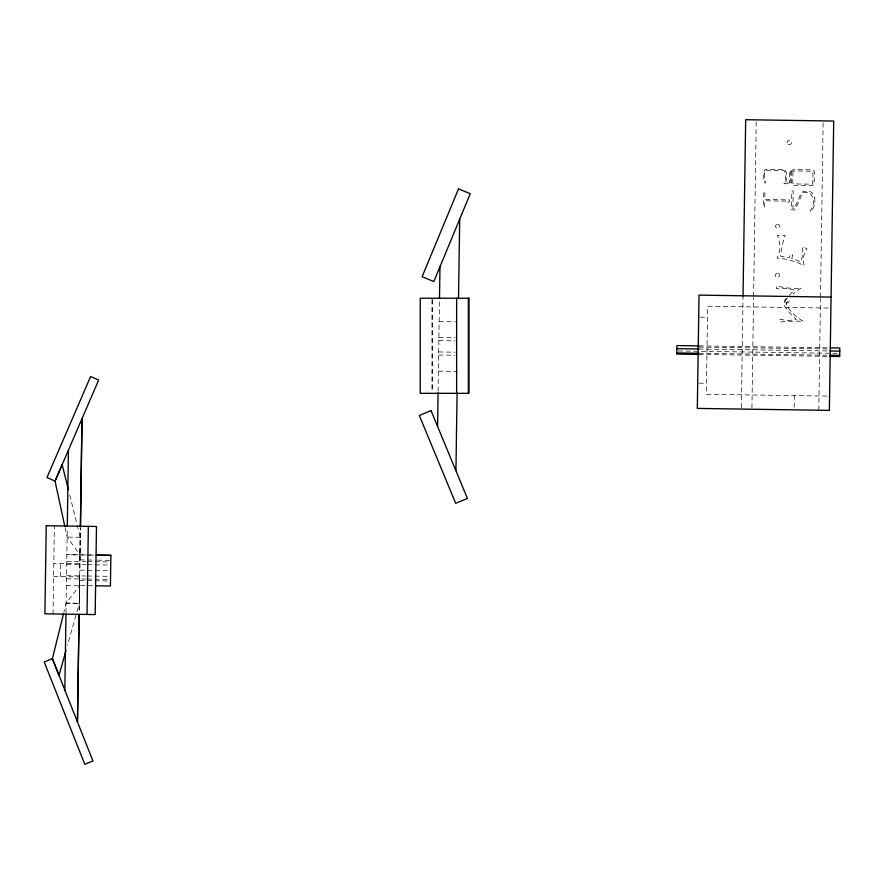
<?xml version="1.0" encoding="UTF-8"?>
<svg xmlns="http://www.w3.org/2000/svg" width="884" height="884" viewBox="0 0 884 884"><rect width="100%" height="100%" fill="white"/><g stroke="black" fill="none" stroke-linecap="round" stroke-linejoin="round"><path stroke-width="0.66" stroke-dasharray="4.42 3.31" d="M53.626 576.49L79.626 576.898L79.173 611.606L79.759 572.235M53.051 613.949L54.377 525.847M79.626 576.887L79.317 603.33L67.46 645.254M79.825 568.202L80.345 527.593L79.825 563.683L53.825 563.285M60.477 576.611L60.676 563.395M65.991 612.8L67.25 528.765M438.099 391.369L439.481 299.654M741.367 407.701L743.035 295.775M751.93 407.856L753.577 297.621M753.599 296.239L756.218 121.252M794.197 407.27L794.373 395.601M818.805 410.231L820.485 298.626M820.507 297.245L823.126 122.257M69.714 494.985L80.223 537.24L79.56 585.551L94.323 585.772M80.013 551.362L79.936 554.865L67.129 537.085L65.118 527.726M66.399 585.517L79.582 585.683L79.295 603.33L79.582 585.683L66.134 603.098L63.847 612.391M80.201 537.284L67.129 537.085M828.164 308.063L707.664 306.251L706.338 394.286L828.231 396.109M699.951 317.146L707.498 317.257M439.149 321.566L455.448 321.809M438.906 337.555L455.205 337.798M438.862 340.616L455.161 340.87M699.012 345.898L828.761 347.843M698.99 347.047L828.739 348.981M698.968 349.014L828.706 350.959M678.227 350.981L836.96 353.357M698.901 353.268L828.651 355.213M698.879 354.407L828.628 356.351M438.696 351.954L454.995 352.197M438.652 355.014L454.94 355.257M438.409 371.147L457.415 371.435M698.968 383.17L706.504 383.28M79.947 559.892L96.047 560.136M97.395 560.158L110.809 560.357M66.764 561.296L86.024 561.594M87.394 561.605L109.406 561.937M66.72 564.368L85.98 564.655M87.35 564.677L109.362 564.998M79.792 570.136L110.655 570.6M66.554 575.694L85.814 575.981M87.184 576.003L109.196 576.335M66.51 578.755L85.759 579.042M87.14 579.064L109.141 579.396M79.637 580.567L110.5 581.02M66.145 603.12L79.295 603.319L66.145 603.131M432.619 299.621L432.619 390.573M431.956 299.621L431.956 390.573M786.55 298.88A50.631 50.631 0 0 0 783.39 303.93A57.725 57.725 0 0 0 796.296 319.378A30.741 30.741 0 0 1 780.086 319.135L780.042 322.085A156.678 156.678 0 0 1 803.446 321.279A41.647 41.647 0 0 1 786.031 303.897A35.526 35.526 0 0 1 789.136 298.693M789.301 295.355A50.631 50.631 0 0 1 794.539 290.074A56.488 56.488 0 0 0 776.495 288.692L776.583 285.753A62.388 62.388 0 0 0 801.456 287.974A35.526 35.526 0 0 0 793.081 294.085M764.583 173.065L764.561 180.082L765.864 182.391L764.859 183.209L763.246 180.413L763.356 173.054L765.224 169.319L785.047 169.618L786.627 173.176L786.539 179.817L785.301 182.877L789.478 182.933L789.666 170.347L790.462 170.402L790.263 183.806L784.009 183.717L785.368 179.971L785.611 173.474L784.252 170.623L765.953 170.347L764.583 173.065M814.805 197.806L814.794 204.823L811.589 211.287L810.219 211.265L810.308 210.105L810.993 210.138L813.501 204.58L813.092 198.049L809.711 192.502L804.197 192.27L802.539 193.132L795.081 209.95L791.523 209.895L791.81 190.878L793.191 190.9L792.926 208.624L794.296 208.646L801.423 192.579L803.976 191.22L809.766 191.452L811.799 192.414L814.805 197.806M763.732 192.867L763.522 207.276L764.737 207.088L764.837 200.79L787.843 201.132L787.821 202.513L789.6 201.154L789.611 199.894L764.859 199.53L764.958 192.878L763.732 192.867M791.578 171.153L791.401 183.574L792.86 185.286L812.716 185.585L814.153 183.916L814.341 171.319L812.705 169.861L793.103 169.562L791.578 171.153M792.937 171.717L792.771 183.076L793.5 183.927L812.098 184.203L812.794 183.397L812.971 171.927L812.175 171.209L793.677 170.932L792.937 171.717M792.738 255.012L791.71 258.614L792.561 258.857A84.223 84.223 0 0 1 800.76 261.752A30.818 30.818 0 0 0 802.506 246.735L807.004 248.802A19.437 19.437 0 0 0 804.042 265.576A69.261 69.261 0 0 0 777.003 258.128A25.415 25.415 0 0 0 777.334 235.343L785.224 235.354A77.46 77.46 0 0 0 780.66 256.25A84.223 84.223 0 0 1 789.202 257.929L790.616 254.404L792.738 255.012M776.472 224.348L775.345 226.238L776.417 228.16L778.616 228.194L779.743 226.304L778.671 224.381L776.472 224.348M777.091 273.156L775.412 274.581L775.809 276.747L777.876 277.488L779.555 276.062L779.169 273.896L777.091 273.156M93.439 555.097L66.864 554.688L93.439 555.097M785.843 302.726A2.199 2.199 0 0 0 789.191 300.892A2.199 2.199 0 0 0 785.931 298.914A2.199 2.199 0 0 0 785.843 302.726M788.23 144.269A2.199 2.199 0 0 0 791.567 142.412A2.199 2.199 0 0 0 788.285 140.457A2.199 2.199 0 0 0 788.23 144.269"/><path stroke-width="1.33" d="M64.83 690.128L65.98 614.181M67.294 526.002L68.433 450.055M79.063 615.739L77.46 721.919L79.14 614.369M87.03 614.457L88.345 526.356M110.876 555.362L96.124 555.141L110.876 555.351L110.423 586.015L95.66 585.794M437.58 426.431L438.077 392.717M439.503 298.284L439.967 266.78M455.934 470.741L457.083 393.502M458.509 298.571L459.702 219.144M743.035 296.085L745.676 119.716L833.711 121.031L829.369 410.386L697.321 408.408L699.023 295.123L831.071 297.101M63.526 613.706L52.399 658.691L58.996 675.387L65.991 650.502M699.012 345.898L676.923 345.578L676.801 354.075L698.879 354.407M830.142 347.865L839.8 348.009L839.667 356.517L830.01 356.374M676.879 348.683L698.968 349.014M830.087 350.981L839.756 351.125M676.812 352.937L698.901 353.268M830.032 355.235L839.689 355.379M68.4 489.703L62.156 464.608L55.051 481.15L64.83 526.389M468.343 298.239L468.343 393.325M456.63 298.239L456.63 393.325M82.002 418.662L80.444 526.212L82.013 418.662M46.244 525.726L44.918 613.827L95.163 614.579L96.489 526.477L46.244 525.726M55.062 481.106L46.962 477.559L90.599 376.529L98.676 380.021L55.062 481.106M52.399 658.646L92.964 761.036L84.787 764.284L44.2 661.994L52.399 658.646M458.52 188.867L422.132 276.703L433.845 281.565L470.233 193.718L458.52 188.867M431.027 410.618L419.314 415.48L455.702 503.316L467.415 498.466L431.027 410.618M469.006 298.239L420.243 298.239L420.243 393.325L469.006 393.325L469.006 298.239"/></g></svg>
